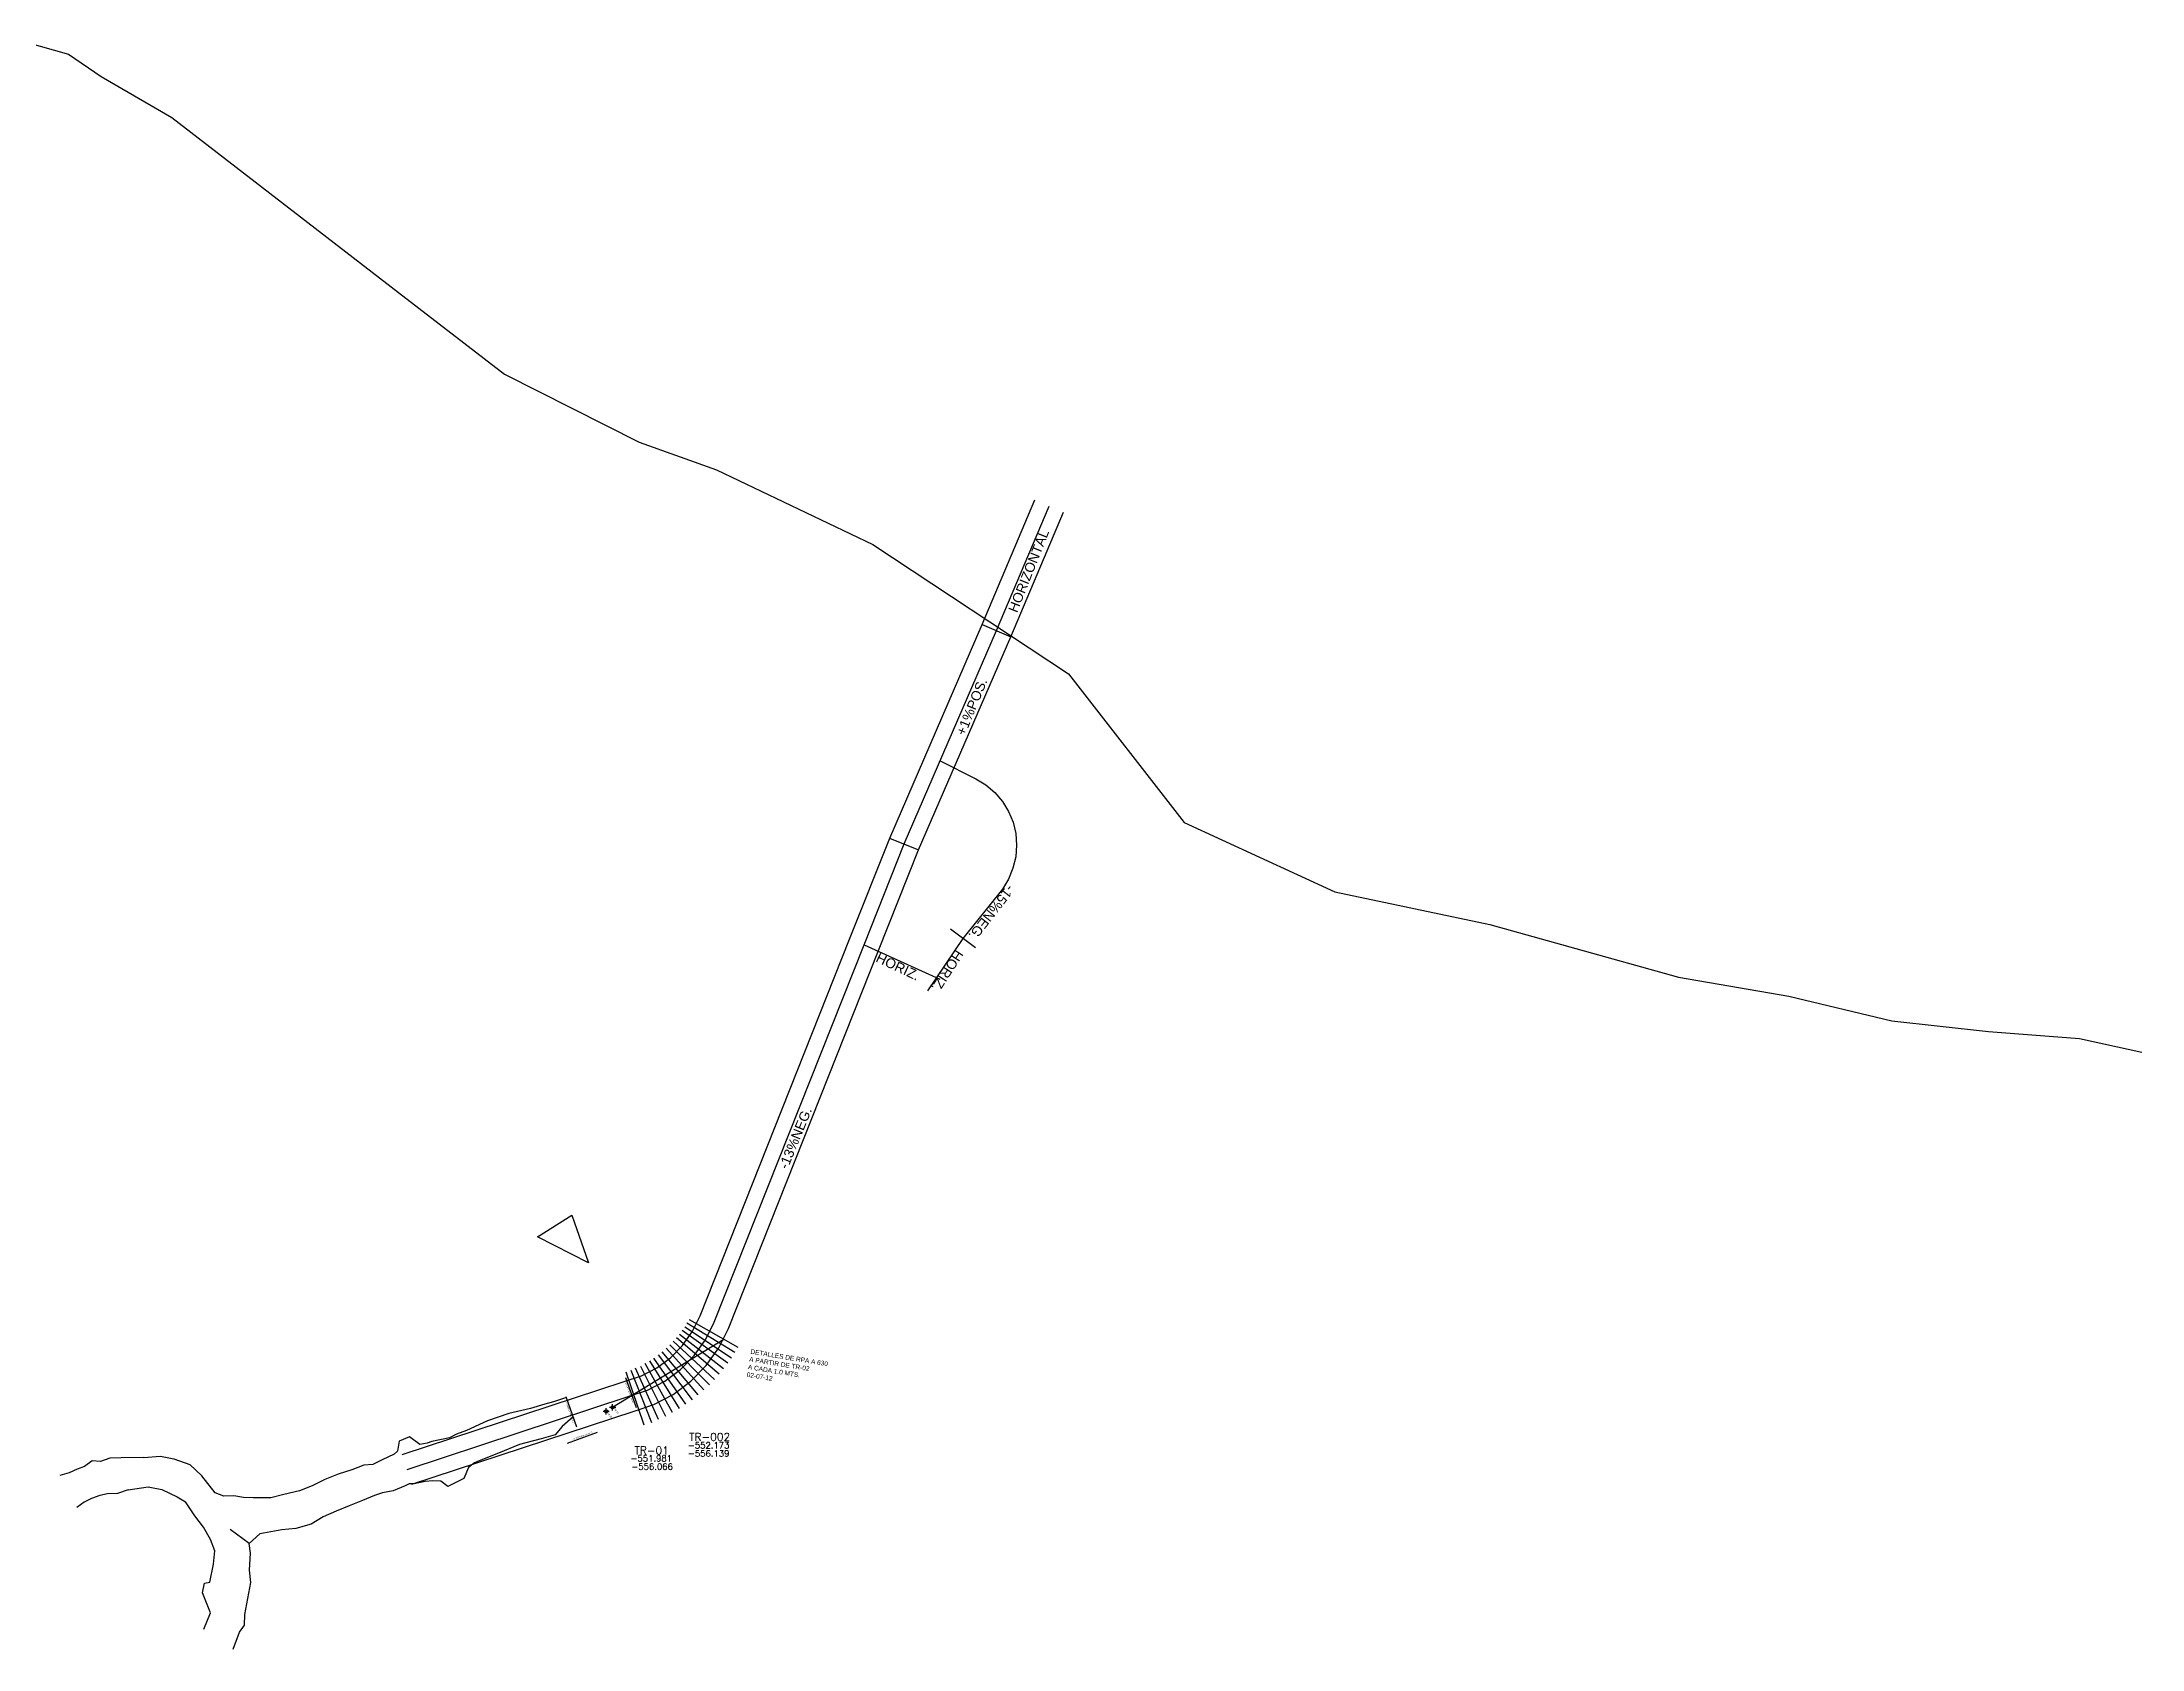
# Model space of a CAD drawing. Extents: x 10530 to 11041, y 9549 to 9865.
# Drawn here: x 10703.2 to 11041.2, y 9549.3 to 9808.1 of the extents above; entities that cross this region are included whole.
import ezdxf
from ezdxf.enums import TextEntityAlignment as Align

# ---------------------------------------------------------------- set-up
doc = ezdxf.new("R2010")
doc.units = 0
doc.header["$MEASUREMENT"] = 0
doc.header["$PDMODE"] = 34
doc.header["$PDSIZE"] = 0.5
for name, color, linetype in [('MEDIDA', 170, 'Continuous'), ('R-425-7056-NW-SCR', 192, 'Continuous'), ('R-550-7787-NE-SCR', 222, 'Continuous')]:
    doc.layers.add(name, color=color, linetype=linetype)
doc.styles.add('ROMAND', font='romand.shx')
doc.styles.add('ROMANS', font='romans')
doc.styles.get("Standard").update_dxf_attribs({"font": 'ARIAL.TTF'})

# ---------------------------------------------------------------- blocks, each defined once
blk = doc.blocks.new('F2')
blk.add_point((0, 0))
at = {"style": 'ROMAND'}
for tag, height, p in [('NOMBRE', 1.25, (0.2, 6.62)), ('CIELO', 1, (0.14, 4.62)), ('PISO', 1, (0.14, 3.25))]:
    blk.add_attdef(tag, text='', height=height, dxfattribs=at).set_placement(p, align=Align.CENTER)
at = {"style": 'ROMANS', "flags": 1}
for tag, p in [('MINA', (-0.07, -3.26)), ('LOCALIZACION', (-0.07, -4.93)), ('ESTRUCTURA', (-0.07, -6.62)), ('NIVEL', (-0.07, -8.29)), ('OBRA', (-0.07, -10.12)), ('ATRAS', (-0.07, -13.48)), ('FECHA', (-0.07, -11.79)), ('TOPOGRAFO', (2.67, -15.3))]:
    blk.add_attdef(tag, text='', height=1.25, dxfattribs=at).set_placement(p, align=Align.CENTER)

msp = doc.modelspace()

# ---------------------------------------------------------------- linework, layer by layer
for points, elevation in [([(10700.44, 9808.06), (10707.44, 9806.09), (10712.69, 9802.48), (10724.07, 9795.92), (10760.6, 9767.7), (10777.66, 9754.57), (10799.32, 9743.64), (10811.78, 9739.15), (10836.94, 9727.12), (10868.44, 9706.34), (10887.03, 9682.39), (10911.32, 9671.23), (10936.25, 9665.98), (10966.66, 9657.45), (10984.38, 9654.39), (11001, 9650.45), (11016.53, 9648.7), (11031.19, 9647.6), (11041.25, 9645.42)], -566.11), ([(10854.56, 9714.28), (10859.15, 9712.3)], -569.99), ([(10847.75, 9692.29), (10853.54, 9689.41), (10855.15, 9688.42), (10856.58, 9687.2), (10857.8, 9685.77), (10858.79, 9684.16), (10859.51, 9682.42), (10859.94, 9680.59), (10860.09, 9678.71), (10859.94, 9676.84), (10859.5, 9675), (10858.78, 9673.27), (10857.8, 9671.66), (10851.45, 9663.69), (10845.73, 9655.29)], -570.27), ([(10839.64, 9679.84), (10844.28, 9677.99)], -571.59), ([(10835.52, 9662.69), (10847.73, 9657.16)], -552.25), ([(10853.44, 9662.18), (10849.46, 9665.2)], -570.27), ([(10733.48, 9568.59), (10736.52, 9566.31)], -546.32)]:
    msp.add_lwpolyline(points, dxfattribs=dict(elevation=elevation))
at = {"color": 3}
for points in [[(10761.18, 9580.6), (10796.92, 9592.35), (10799.7, 9593.29), (10802.14, 9594.56), (10804.34, 9596.19), (10806.27, 9598.15), (10807.86, 9600.39), (10809.13, 9602.93), (10833.2, 9663.61), (10839.65, 9679.88), (10854.55, 9714.27), (10863.02, 9734.32)], [(10762.74, 9575.85), (10798.5, 9587.61), (10801.66, 9588.67), (10804.8, 9590.3), (10807.64, 9592.41), (10810.11, 9594.93), (10812.16, 9597.81), (10813.69, 9600.89), (10837.85, 9661.77), (10844.27, 9677.96), (10859.15, 9712.3), (10867.62, 9732.37)]]:
    msp.add_lwpolyline(points, dxfattribs=at)
at = {"color": 1, "elevation": -552.25}
msp.add_lwpolyline([(10761.96, 9578.22), (10797.71, 9589.98), (10800.68, 9590.98), (10803.47, 9592.43), (10805.99, 9594.3), (10808.19, 9596.54), (10810.01, 9599.1), (10811.41, 9601.91), (10835.52, 9662.69), (10841.96, 9678.92), (10856.85, 9713.28), (10865.32, 9733.34)], dxfattribs=at)
msp.add_lwpolyline([(10791.19, 9611.45), (10782.97, 9615.67), (10788.47, 9619.16)], close=True)
at = {"color": 5}
for points, elevation in [([(10806.65, 9601.18), (10814.18, 9596.18)], -552.17), ([(10814.73, 9597.04), (10807.02, 9601.76)], -552.17), ([(10807.36, 9602.33), (10815.23, 9597.89)], -552.17), ([(10795.04, 9588.21), (10812.95, 9599.18)], -551.98), ([(10803.67, 9597.71), (10809.74, 9591.02)], -552.17), ([(10810.62, 9591.85), (10804.26, 9598.26)], -552.17), ([(10804.81, 9598.84), (10811.44, 9592.7)], -552.17), ([(10812.21, 9593.57), (10805.33, 9599.42)], -552.17), ([(10805.81, 9600.01), (10812.92, 9594.44)], -552.17), ([(10813.58, 9595.31), (10806.25, 9600.59)], -552.17), ([(10802.43, 9586.25), (10798.75, 9594.49)], -552.17), ([(10799.51, 9594.85), (10803.56, 9586.78)], -552.17), ([(10804.67, 9587.37), (10800.26, 9595.25)], -552.17), ([(10800.99, 9595.68), (10805.76, 9588.01)], -552.17), ([(10806.82, 9588.7), (10801.7, 9596.15)], -552.17), ([(10802.39, 9596.64), (10807.84, 9589.44)], -552.17), ([(10808.81, 9590.21), (10803.04, 9597.16)], -552.17), ([(10800.15, 9585.35), (10797.22, 9593.89)], -552.17), ([(10797.98, 9594.17), (10801.29, 9585.77)], -552.17)]:
    msp.add_lwpolyline(points, dxfattribs=dict(at, elevation=elevation))
at = {"layer": 'MEDIDA', "color": 170}
for points, elevation in [([(10798.87, 9588.11), (10797.19, 9592.98)], -550.99), ([(10789.27, 9585.01), (10787.58, 9589.88)], -550.99), ([(10787.79, 9582.43), (10792.62, 9584.23)], -551.01)]:
    msp.add_lwpolyline(points, dxfattribs=dict(at, elevation=elevation))
at = {"layer": 'R-425-7056-NW-SCR'}
for points in [[(10715.91, 9580.09, -543.82), (10714.11, 9580, -543.33), (10712.61, 9579.47, -543.16), (10711.27, 9579.59, -542.75), (10710.05, 9578.7, -542.42), (10708.84, 9578.23, -542.21), (10707.55, 9577.64, -541.98), (10706.08, 9577.23, -542.05)], [(10715.91, 9580.09, -538.32), (10714.11, 9580, -538.33), (10712.61, 9579.47, -538.06), (10711.27, 9579.59, -537.85), (10710.05, 9578.7, -537.52), (10708.84, 9578.23, -537.51), (10707.55, 9577.64, -536.97), (10706.08, 9577.23, -537.05)], [(10719.54, 9580.15, -539.02), (10715.91, 9580.09, -538.32)], [(10719.54, 9580.15, -543.92), (10715.91, 9580.09, -543.82)], [(10719.54, 9580.15, -539.02), (10722.24, 9580.33, -539.42), (10724.4, 9579.91, -540.12), (10727, 9579, -541.33), (10728.92, 9577.16, -542.69)], [(10719.54, 9580.15, -543.92), (10722.24, 9580.33, -544.62), (10724.4, 9579.91, -545.12), (10727, 9579, -545.83), (10728.92, 9577.16, -546.29)], [(10717.04, 9574.91, -538.32), (10715.35, 9574.34, -538.33), (10713.74, 9574.29, -538.06), (10712.49, 9574.02, -537.85), (10711.18, 9573.53, -537.52), (10710, 9572.96, -537.51), (10708.77, 9572.08, -536.97)], [(10717.04, 9574.91, -543.82), (10715.35, 9574.34, -543.33), (10713.74, 9574.29, -543.16), (10712.49, 9574.02, -542.75), (10711.18, 9573.53, -542.42), (10710, 9572.96, -542.21), (10708.77, 9572.08, -541.98)], [(10717.04, 9574.91, -538.32), (10720.3, 9575.4, -539.42), (10722.46, 9574.98, -540.12), (10724.95, 9573.78, -541.33), (10726.3, 9573, -542.9)], [(10717.04, 9574.91, -543.82), (10720.3, 9575.4, -544.62), (10722.46, 9574.98, -545.12), (10724.95, 9573.78, -545.83), (10726.3, 9573, -546.55)], [(10732.45, 9573.89, -543.5), (10731.08, 9574.45, -542.9), (10728.92, 9577.16, -542.69)], [(10732.45, 9573.89, -547.2), (10731.08, 9574.45, -546.55), (10728.92, 9577.16, -546.29)], [(10729.34, 9559.88, -549.45), (10730.2, 9560.07, -548.42), (10730.79, 9562.95, -548.42), (10730.99, 9565.08, -548.18), (10730.32, 9566.95, -547.55), (10729.2, 9568.9, -547.29), (10727.81, 9570.76, -547.03), (10726.3, 9573, -546.55)], [(10729.34, 9559.88, -544.95), (10730.2, 9560.07, -543.42), (10730.79, 9562.95, -543.32), (10730.99, 9565.08, -543.28), (10730.32, 9566.95, -543.35), (10729.2, 9568.9, -543.29), (10727.81, 9570.76, -543.13), (10726.3, 9573, -542.9)], [(10735.83, 9554.87, -544.95), (10736.8, 9559.99, -544.16), (10736.61, 9562.01, -543.42), (10736.73, 9564.74, -543.32), (10736.52, 9566.29, -543.65)], [(10735.83, 9554.87, -549.45), (10736.8, 9559.99, -548.56), (10736.61, 9562.01, -548.42), (10736.73, 9564.74, -548.42), (10736.52, 9566.29, -548.05)], [(10730.33, 9555.14, -549.5), (10729.04, 9558.35, -549.54), (10729.34, 9559.88, -549.45)], [(10730.33, 9555.14, -544.8), (10729.04, 9558.35, -545.04), (10729.34, 9559.88, -544.95)], [(10729.26, 9552.5, -549.86), (10730.33, 9555.14, -549.5)], [(10729.26, 9552.5, -545.16), (10730.33, 9555.14, -544.8)], [(10734.96, 9551.98, -549.5), (10735.77, 9553.15, -549.54), (10735.83, 9554.87, -549.45)], [(10734.96, 9551.98, -544.8), (10735.77, 9553.15, -545.04), (10735.83, 9554.87, -544.95)], [(10733.97, 9549.29, -549.86), (10734.96, 9551.98, -549.5)], [(10733.97, 9549.29, -545.16), (10734.96, 9551.98, -544.8)]]:
    msp.add_polyline3d(points, dxfattribs=at)
at = {"layer": 'R-550-7787-NE-SCR'}
for points in [[(10787.61, 9589.81, -550.99), (10785.55, 9589.1, -550.97), (10784.11, 9588.71, -550.45), (10781.84, 9588.02, -550.4), (10778.34, 9587.24, -550.18), (10774.88, 9586.04, -549.95), (10771.55, 9584.47, -549.31), (10769.94, 9583.9, -548.67)], [(10787.61, 9589.81, -555.49), (10785.55, 9589.1, -555.57), (10784.11, 9588.71, -555.55), (10781.84, 9588.02, -555.3), (10778.34, 9587.24, -554.78), (10774.88, 9586.04, -554.15), (10771.55, 9584.47, -553.81), (10769.94, 9583.9, -553.77)], [(10788.69, 9586.69, -550.99), (10786.92, 9585.13, -550.97), (10785.81, 9583.79, -550.45), (10783.54, 9583.11, -550.4), (10780.07, 9582.23, -550.18), (10776.68, 9580.84, -549.95), (10773.28, 9579.46, -549.31), (10772.82, 9579.29, -549.05)], [(10788.69, 9586.69, -555.49), (10786.92, 9585.13, -555.57), (10785.81, 9583.79, -555.55), (10783.54, 9583.11, -555.3), (10780.07, 9582.23, -554.78), (10776.68, 9580.84, -554.15), (10773.28, 9579.46, -553.81), (10772.82, 9579.29, -553.85)], [(10769.94, 9583.9, -553.77), (10769.94, 9583.9, -553.77), (10768.8, 9583.28, -553.68), (10765.96, 9582.7, -553.25), (10765.21, 9582.44, -553.14), (10764.03, 9582.23, -552.86), (10762.34, 9583.44, -552.68), (10760.69, 9582.75, -552.42), (10760.41, 9581.17, -552.3), (10759.86, 9580.66, -552.2), (10757.97, 9579.78, -551.89)], [(10769.94, 9583.9, -548.67), (10769.94, 9583.9, -548.67), (10768.8, 9583.28, -548.88), (10765.96, 9582.7, -548.35), (10765.21, 9582.44, -548.44), (10764.03, 9582.23, -548.06), (10762.34, 9583.44, -547.78), (10760.69, 9582.75, -547.92), (10760.41, 9581.17, -547.6), (10759.86, 9580.66, -547.2), (10757.97, 9579.78, -547.39)], [(10757.97, 9579.78, -551.89), (10756.42, 9578.98, -551.79), (10756.42, 9578.98, -551.79), (10754.98, 9578.9, -551.22), (10753.04, 9578.12, -550.95), (10750.86, 9577.46, -550.66), (10748.74, 9576.61, -550.27), (10746.68, 9575.57, -549.78), (10746.68, 9575.57, -549.78), (10744.66, 9574.76, -549.51), (10742.12, 9574.19, -549.18), (10740, 9573.65, -548.8)], [(10757.97, 9579.78, -547.39), (10756.42, 9578.98, -546.59), (10756.42, 9578.98, -546.59), (10754.98, 9578.9, -546.62), (10753.04, 9578.12, -546.05), (10750.86, 9577.46, -545.76), (10748.74, 9576.61, -545.27), (10746.68, 9575.57, -544.88), (10746.68, 9575.57, -544.88), (10744.66, 9574.76, -544.71), (10742.12, 9574.19, -543.78), (10740, 9573.65, -544)], [(10772.82, 9579.29, -553.85), (10772.82, 9579.29, -553.85), (10771.84, 9578.52, -553.77), (10771.09, 9576.77, -553.68), (10768.52, 9575.44, -553.25), (10767.37, 9576.31, -553.14), (10766.09, 9576.39, -552.86), (10764.87, 9576.27, -552.68), (10763.12, 9575.87, -552.42), (10762.28, 9575.89, -552.3), (10761.66, 9575.57, -552.2), (10759.73, 9574.78, -551.89)], [(10772.82, 9579.29, -549.05), (10772.82, 9579.29, -549.05), (10771.84, 9578.52, -548.67), (10771.09, 9576.77, -548.88), (10768.52, 9575.44, -548.35), (10767.37, 9576.31, -548.44), (10766.09, 9576.39, -548.06), (10764.87, 9576.27, -547.78), (10763.12, 9575.87, -547.92), (10762.28, 9575.89, -547.6), (10761.66, 9575.57, -547.2), (10759.73, 9574.78, -547.39)], [(10740, 9573.65, -544), (10738.78, 9573.61, -543.5), (10737.19, 9573.66, -543.65), (10735.61, 9573.7, -543.7), (10734.05, 9573.95, -543.45), (10732.45, 9573.89, -543.5)], [(10740, 9573.65, -548.8), (10738.78, 9573.61, -548.2), (10737.19, 9573.66, -548.05), (10735.61, 9573.7, -547.7), (10734.05, 9573.95, -547.45), (10732.45, 9573.89, -547.2)], [(10759.73, 9574.78, -551.89), (10758.01, 9574.45, -551.79), (10758.01, 9574.45, -551.79), (10756.7, 9573.99, -551.22), (10754.76, 9573.21, -550.95), (10752.64, 9572.36, -550.66), (10750.52, 9571.51, -550.27), (10748.44, 9570.57, -549.78), (10748.44, 9570.57, -549.78), (10746.54, 9569.38, -549.51), (10744.04, 9568.71, -549.18), (10741.82, 9568.46, -548.8)], [(10759.73, 9574.78, -547.39), (10758.01, 9574.45, -546.59), (10758.01, 9574.45, -546.59), (10756.7, 9573.99, -546.62), (10754.76, 9573.21, -546.05), (10752.64, 9572.36, -545.76), (10750.52, 9571.51, -545.27), (10748.44, 9570.57, -544.88), (10748.44, 9570.57, -544.88), (10746.54, 9569.38, -544.71), (10744.04, 9568.71, -543.78), (10741.82, 9568.46, -544)], [(10741.82, 9568.46, -544), (10738.25, 9567.84, -543.5), (10736.52, 9566.29, -543.65)], [(10741.82, 9568.46, -548.8), (10738.25, 9567.84, -548.2), (10736.52, 9566.29, -548.05)]]:
    msp.add_polyline3d(points, dxfattribs=at)

# ---------------------------------------------------------------- block references
ref = msp.add_blockref('F2', (10794.01, 9587.58, -551.98))
ref.add_attrib('NOMBRE', 'TR-01', dxfattribs={"height": 1.25, "style": 'ROMAND'}).set_placement((10801.34, 9580.64, -551.98), align=Align.CENTER)
ref.add_attrib('CIELO', '-551.981', dxfattribs={"height": 1, "style": 'ROMAND'}).set_placement((10801.27, 9579.48, -551.98), align=Align.CENTER)
ref.add_attrib('PISO', '-556.066', dxfattribs={"height": 1, "style": 'ROMAND'}).set_placement((10801.41, 9578.17, -551.98), align=Align.CENTER)
ref = msp.add_blockref('F2', (10795.04, 9588.21, -552.17))
ref.add_attrib('NOMBRE', 'TR-002', dxfattribs={"height": 1.25, "style": 'ROMAND'}).set_placement((10810.65, 9582.82, -552.17), align=Align.CENTER)
ref.add_attrib('CIELO', '-552.173', dxfattribs={"height": 1, "style": 'ROMAND'}).set_placement((10810.51, 9581.59, -552.17), align=Align.CENTER)
ref.add_attrib('PISO', '-556.139', dxfattribs={"height": 1, "style": 'ROMAND'}).set_placement((10810.51, 9580.28, -552.17), align=Align.CENTER)

# ---------------------------------------------------------------- texts
at = {"char_height": 1.569, "width": 771.8439, "attachment_point": 1}
for s, insert, rotation in [('HORIZONTAL', (10858.68, 9716.63), 68.3401), ('+1%POS.', (10850.29, 9696.84), 67.7239), ('-15%NEG.', (10859.88, 9671.55), 232.2053), ('HORIZ.', (10851.61, 9661.18), 237.0981), ('HORIZ.', (10837.95, 9661.46), 334.759), ('-13%NEG.', (10821.75, 9627.04), 67.7239)]:
    msp.add_mtext(s, dxfattribs=dict(at, insert=insert, rotation=rotation))
at = {"color": 5, "attachment_point": 1}
for s, insert, char_height, width, rotation in [('DETALLES DE RPA A 630\\PA PARTIR DE TR-02\\PA CADA 1.0 MTS.\\P02-07-12', (10817.31, 9597.59), 0.7528, 158.3072, 350.7872), ('TR-02', (10795.44, 9588.07), 0.27, 56.7651, 310.3303), ('TR-01', (10794.34, 9587.4), 0.27, 56.7651, 310.3303)]:
    msp.add_mtext(s, dxfattribs=dict(at, insert=insert, char_height=char_height, width=width, rotation=rotation))
at = {"layer": 'MEDIDA', "color": 170, "char_height": 0.2, "width": 9.5349, "attachment_point": 1}
for s, insert, rotation in [('2 QUINCENA DE JUNIO 12', (10798.22, 9588.82, -550.99), 108.9148), ('1 QUINCENA DE JUNIO 12', (10788.62, 9585.72, -550.99), 108.9148), ('2 QUINCENA DE JUNIO 12', (10788.48, 9583.1, -551.01), 20.2841)]:
    msp.add_mtext(s, dxfattribs=dict(at, insert=insert, rotation=rotation))

doc.saveas('drawing.dxf')
